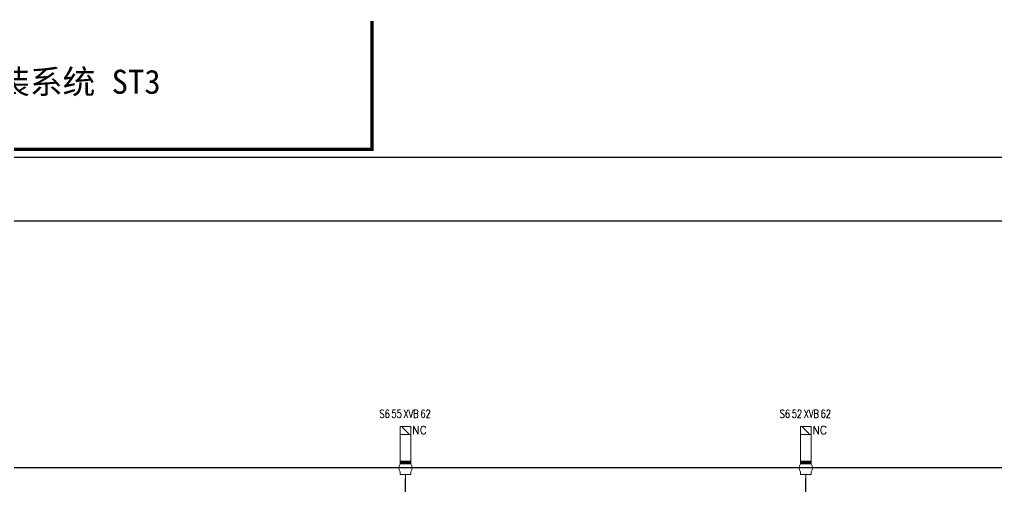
# Model space of a CAD drawing. Header units: inches. Extents: x 16718 to 18814, y 21622 to 22944.
# Drawn here: x 17728 to 18094.1, y 22769.4 to 22944.4 of the extents above; entities that cross this region are included whole.
import ezdxf

# ---------------------------------------------------------------- set-up
doc = ezdxf.new("R2010")
doc.units = ezdxf.units.IN
doc.header["$MEASUREMENT"] = 0
doc.linetypes.add('DASHDOT2', pattern=[12.7, 6.35, -3.175, 0, -3.175])
doc.layers.add('31 Equipment', color=7, linetype='Continuous', lineweight=9)
for name, color, linetype in [('MATERIEL-DIVERS', 7, 'Continuous'), ('REPERES', 7, 'Continuous'), ('TEXTES', 7, 'Continuous'), ('TUYAUTERIE-GAZ', 3, 'Continuous'), ('TUYAUTERIE-NEP', 4, 'DASHDOT2'), ('TUYAUTERIE-VAPEUR PROCESS', 6, 'Continuous'), ('TXT_FR', 7, 'Continuous')]:
    doc.layers.add(name, color=color, linetype=linetype)
doc.layers.get('REPERES').off()
doc.styles.add('ROMANC', font='romanc')
doc.styles.add('ROMANS', font='ROMANS.SHX')

# ---------------------------------------------------------------- blocks, each defined once
blk = doc.blocks.new('APV-VLV-SSEAT-M+MP42-3')
at = {"layer": '31 Equipment'}
h = blk.add_hatch(dxfattribs=at)
h.set_pattern_fill('ANSI31', color=256, scale=0.01, style=0)
h.set_pattern_definition([(45, (0, 0), (-0.02245064, 0.02245064), [])])
h.paths.add_polyline_path([(2, 2.5), (-2, 2.5), (-2, 1.5), (2, 1.5)])
at = {"layer": '31 Equipment', "ltscale": 38}
for p, q in [((1.25, 15.25), (-1.25, 12.75)), ((-4, 0), (-2.5, 0)), ((-2, 2.5), (-2, 1.5)), ((-2, 1.5), (2, 1.5)), ((2, 2.5), (2, 1.5)), ((-2, -2.5), (-2, -1.5)), ((2, -2.5), (-2, -2.5)), ((-2, -2.5), (2, -2.5)), ((0, -2.5), (0, -5)), ((2, -2.5), (2, -1.5))]:
    blk.add_line(p, q, dxfattribs=at)
at = {"layer": '31 Equipment', "lineweight": 30}
blk.add_line((-2.5, 0), (2.5, 0), dxfattribs=at)
at = {"layer": '31 Equipment'}
blk.add_line((2.5, 0), (4, 0), dxfattribs=at)
at = {"layer": '31 Equipment', "ltscale": 38}
for points in [[(-2, 12.5), (2, 12.5), (2, 15.5), (-2, 15.5)], [(-2, 2.5), (2, 2.5), (2, 12.5), (-2, 12.5)]]:
    blk.add_lwpolyline(points, close=True, dxfattribs=at)
for start, end in [(143.1301, 216.8699), (323.1301, 36.8699)]:
    blk.add_arc((0, 0), 2.5, start, end, dxfattribs=at)
blk = doc.blocks.new('REPNORM1')
at = {"layer": 'TEXTES', "style": 'ROMANS', "width": 0.75}
for tag, p in [('ZONE', (-9.75, -1.25)), ('SOUSZONE', (-5.25, -1.25)), ('ELEMENT', (-0.75, -1.25)), ('NUM', (5.59, -1.22))]:
    blk.add_attdef(tag, p, '', height=3, dxfattribs=at)

msp = doc.modelspace()

# ---------------------------------------------------------------- linework, layer by layer
at = {"layer": 'MATERIEL-DIVERS'}
msp.add_lwpolyline([(17860.08, 22943.8, 1.2, 1.2, 0), (17860.08, 22895.8, 1.2, 1.2, 0), (17565.48, 22895.8, 0, 0, 0), (17565.48, 22943.8, 0, 0, 0)], format="xyseb", close=True, dxfattribs=at)
at = {"layer": 'TUYAUTERIE-GAZ'}
for p, q in [((18109.6, 22776.41), (17672.1, 22776.41)), ((17872.61, 22700.41), (17872.61, 22772.41)), ((17872.61, 22700.41), (17872.61, 22772.41)), ((17872.61, 22700.41), (17872.61, 22772.41)), ((18022.61, 22700.41), (18022.61, 22772.41)), ((18022.61, 22700.41), (18022.61, 22772.41)), ((18022.61, 22700.41), (18022.61, 22772.41))]:
    msp.add_line(p, q, dxfattribs=at)
msp.add_lwpolyline([(16798.35, 22803.27), (16798.35, 22868.93), (18154.78, 22868.93), (18154.78, 22831.75), (18188.25, 22831.75)], dxfattribs=at)
at = {"layer": 'TUYAUTERIE-VAPEUR PROCESS'}
msp.add_line((18289, 22892.65), (17491.34, 22892.65), dxfattribs=at)

# ---------------------------------------------------------------- block references
at = {"layer": 'REPERES'}
for p, values in [((17872.61, 22796.41), {'ZONE': 'S6', 'SOUSZONE': '55', 'ELEMENT': 'XVB', 'NUM': '62'}), ((18022.61, 22796.41), {'ZONE': 'S6', 'SOUSZONE': '52', 'ELEMENT': 'XVB', 'NUM': '62'})]:
    msp.add_blockref('REPNORM1', p, dxfattribs=at).add_auto_attribs(values)
at = {"layer": 'TUYAUTERIE-NEP', "xscale": -1}
for p in [(17872.61, 22776.41), (18022.61, 22776.41)]:
    msp.add_blockref('APV-VLV-SSEAT-M+MP42-3', p, dxfattribs=at)

# ---------------------------------------------------------------- texts
at = {"layer": 'TEXTES', "style": 'ROMANS'}
for p in [(17875.08, 22789.07), (18025.08, 22789.07)]:
    msp.add_text('NC', height=3, dxfattribs=at).set_placement(p)
at = {"layer": 'TXT_FR', "insert": (17705.66, 22920.57), "char_height": 9, "width": 294.206, "attachment_point": 5, "style": 'ROMANC'}
msp.add_mtext('{\\fSimSun|b0|i0|c134|p2;区域}19{\\fSimSun|b0|i0|c134|p2;：酸奶待装系统 \\fSimSun|b0|i0|c0|p2;ST\\fSimSun|b0|i0|c134|p2;3}', dxfattribs=at)

doc.saveas('drawing.dxf')
